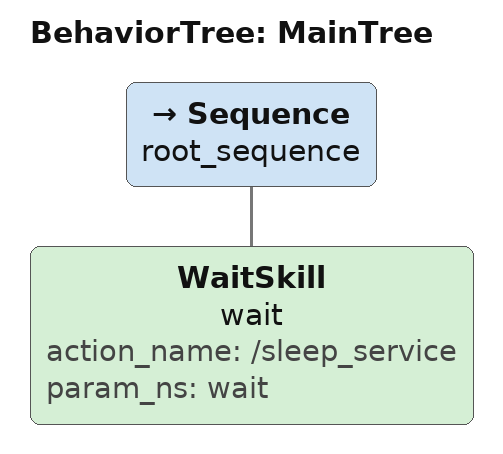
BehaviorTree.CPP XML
<!-- STOP -->

 <root BTCPP_format="4" >
    <!-- If you want to include subtrees -->

    <!-- Main tree -->
     <BehaviorTree ID="MainTree"> <!--DO NOT CHANGE -->
        <Sequence name="root_sequence">

            <WaitSkill name="wait" action_name= "/sleep_service" param_ns="wait"/>

        </Sequence>
     </BehaviorTree>
 </root>
